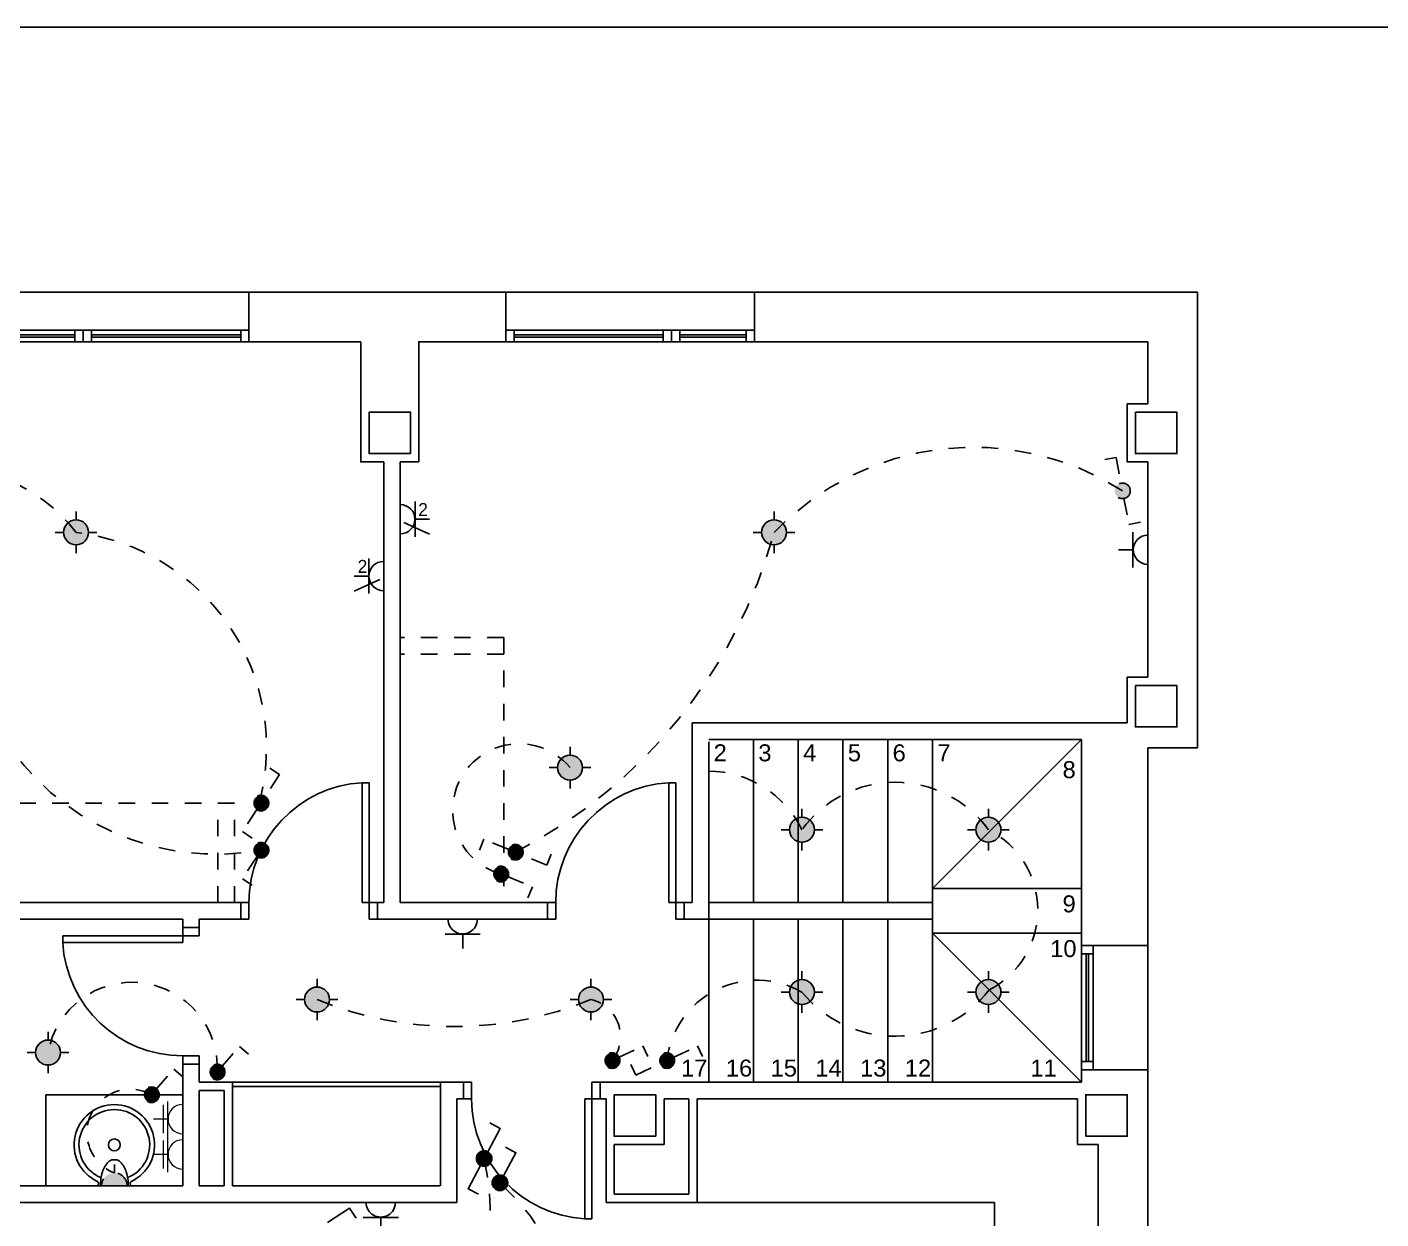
# Model space of a CAD drawing. Header units: millimetres. Extents: x 441156 to 441876, y 4514765 to 4515211.
# Drawn here: x 441377.67 to 441385.84, y 4515041.26 to 4515048.45 of the extents above; entities that cross this region are included whole.
import ezdxf
from ezdxf.enums import TextEntityAlignment as Align

# ---------------------------------------------------------------- set-up
doc = ezdxf.new("R2010")
doc.units = ezdxf.units.MM
for name, pattern in [('CONTINUA', [0]), ('CYPE_RAYAPUNTO', [0.4125, 0.2025, -0.105, 0, -0.105]), ('RAYITAS', [0.375, 0.25, -0.125])]:
    doc.linetypes.add(name, pattern=pattern)
doc.layers.add('01_cartela', color=6, linetype='Continuous', plot=False)
for name, color, linetype in [('01_eléctrico', 170, 'Continuous'), ('01_enchufes', 38, 'Continuous'), ('01_mono PRIMERA', 2, 'Continuous'), ('01_proyección', 4, 'RAYITAS')]:
    doc.layers.add(name, color=color, linetype=linetype)
doc.layers.add('INGIN ELECTRICIDAD FUERZA', color=38, linetype='Continuous', lineweight=5)
doc.styles.add('EBRA', font='')
doc.styles.add('NIEVES2', font='sanss___.ttf')
doc.styles.get('EBRA').set_extended_font_data('Century Gothic')

# ---------------------------------------------------------------- blocks, each defined once
blk = doc.blocks.new('A$C07944EAF')
at = {"layer": '01_mono PRIMERA', "color": 254}
for p, q in [((4.607269714586437, 13.10003397427499, -1.021176414017053e-06), (3.107269714586437, 13.10003397427499, -1.021176414017053e-06)), ((4.607269714586437, 13.10003827791661), (6.157284648041241, 13.10003827791661, 1.438961100834603e-06)), ((4.607269714586437, 13.10003397427499, -2.678213574602697e-06), (4.607269714586437, 12.80003827810287, -2.459287542234441e-06)), ((6.157284648041241, 13.10003397520632, 7.533789126540026e-08), (6.157284648041241, 12.8000382790342, 2.942639236336564e-07)), ((7.657284648041241, 13.10003397520632, 1.732375051851044e-06), (6.157284648041241, 13.10003397520632, 1.732375051851044e-06)), ((7.657284648041241, 13.10003827977926, 8.741367251627838e-07), (10.33227364625782, 13.10003827977926)), ((7.657284648041241, 13.10003397520632, 7.533789126540026e-08), (7.657284648041241, 12.8000382790342, 2.942639236336564e-07)), ((10.33227364625782, 13.10003827977926, -1.916821986469586e-06), (10.3322713234229, 10.35003799945116, 9.863872941551222e-06)), ((3.107269714586437, 12.87003397475928, -1.021176414017453e-06), (4.607269714586437, 12.87003397475928, -1.021176414017453e-06)), ((3.157269714574795, 12.84202888049185, -1.021176414919143e-06), (3.557269714598078, 12.84202888049185, -1.021176414919143e-06)), ((3.157269714574795, 12.82802888005972, -1.021176414919143e-06), (3.557269714598078, 12.82802888005972, -1.021176414919143e-06)), ((3.557269714598078, 12.87003397475928, -1.021176414017453e-06), (3.557269714598078, 12.80003397446126, -1.021176414017453e-06)), ((3.607269714586437, 12.87003397475928, -1.021176414017453e-06), (3.607269714586437, 12.80003397446126, -1.021176414017453e-06)), ((3.657269714574795, 12.87003397475928, -1.021176414017453e-06), (3.657269714574795, 12.80003397446126, -1.021176414017453e-06)), ((3.657269714574795, 12.84202888049185, -1.021176414919143e-06), (4.557269714539871, 12.84202888049185, -1.021176414919143e-06)), ((3.657269714574795, 12.82802888005972, -1.021176414919143e-06), (4.557269714539871, 12.82802888005972, -1.021176414919143e-06)), ((4.557269714539871, 12.87003397475928, -1.021176414017453e-06), (4.557269714539871, 12.80003397446126, -1.021176414017453e-06)), ((7.657284648041241, 12.8700339756906, 1.732375051850645e-06), (6.157284648041241, 12.8700339756906, 1.732375051850645e-06)), ((6.20728464826243, 12.87003397755325, 2.431835925575656e-07), (6.20728464826243, 12.80003397725523, 2.431835925575656e-07)), ((7.107284648052882, 12.84202888142318, 1.732375050948954e-06), (6.20728464826243, 12.84202888328582, 2.431835916558753e-07)), ((7.107284648052882, 12.82802888099104, 1.732375050948954e-06), (6.20728464826243, 12.82802888285369, 2.431835916558753e-07)), ((7.107284648052882, 12.8700339756906, 1.732375051850645e-06), (7.107284648052882, 12.80003397539258, 1.732375051850645e-06)), ((7.157284648041241, 12.8700339756906, 1.732375051850645e-06), (7.157284648041241, 12.80003397539258, 1.732375051850645e-06)), ((7.207284648029599, 12.8700339756906, 1.732375051850645e-06), (7.207284648029599, 12.80003397539258, 1.732375051850645e-06)), ((7.607284648169298, 12.84202888328582, 2.431835827740911e-07), (7.207284648029599, 12.84202888142318, 1.732375050948954e-06)), ((7.607284648169298, 12.82802888285369, 2.431835827740911e-07), (7.207284648029599, 12.82802888099104, 1.732375050948954e-06)), ((7.607284648169298, 12.87003397755325, 2.431835836757814e-07), (7.607284648169298, 12.80003397725523, 2.431835836757814e-07)), ((3.107269714586437, 12.80003397446126, -1.021176414017453e-06), (4.607269714586437, 12.80003397446126, -1.021176414017453e-06)), ((4.607269714586437, 12.80003827810287), (5.282284648215864, 12.80003827717155)), ((5.63228464772692, 12.80003827810287), (6.157284648099449, 12.80003827810287, 7.149776338086829e-06)), ((7.657284648041241, 12.80003397539258, 1.732375051850645e-06), (6.157284648041241, 12.80003397539258, 1.732375051850645e-06)), ((7.657284648041241, 12.80003827810287, 8.585201121736501e-07), (10.0322733928333, 12.80003827717155)), ((10.03227339294972, 12.80003827810287, -6.316543056808061e-07), (10.03227307612542, 12.42503799777478, 9.748051307307783e-07)), ((5.420232289761771, 12.07503827754408, -6.614019392096826e-06), (5.420232289761771, 9.41503827739507, -4.672847390337231e-06)), ((5.52023228968028, 12.07503827754408, -6.614019392296776e-06), (5.520232289738487, 9.415038278326392, -4.672847391015744e-06)), ((10.03227278048871, 12.07503799814731, 2.474166148951002e-06), (10.03227168240119, 10.77503799740225, 8.043221368602532e-06)), ((7.282284648215864, 10.50003827828914), (9.90727164404234, 10.50003827828914)), ((7.282284648274072, 9.415038278326392), (7.282284648215864, 10.50003827828914)), ((7.382284648250788, 10.40003827773035), (9.632284648250788, 10.40003827773035)), ((7.382284648250788, 9.315038277767599), (7.382284648250788, 10.3850382771343)), ((7.652284648211207, 9.415038278326392), (7.652284648211207, 10.40003827773035)), ((7.922284648288041, 9.415038278326392), (7.922284648229834, 10.40003827773035)), ((8.19228464824846, 9.415038278326392), (8.19228464824846, 10.40003827773035)), ((8.462284648325294, 9.415038278326392), (8.462284648267087, 10.40003827773035)), ((8.732284648227505, 9.50003827828914), (8.732284648227505, 10.40003827773035)), ((8.732284648227505, 9.50003827828914), (9.632284648250788, 10.40003827773035)), ((9.632284648250788, 9.15503827854991), (9.632284648250788, 10.40003827773035)), ((10.03228464821586, 10.35003799945116, 4.424621440790588e-06), (10.3322713234229, 10.35003799945116, 4.424621440790588e-06)), ((10.03228464821586, 10.35003799945116, 4.424621440790588e-06), (10.03228464833228, 9.155038277618587, -2.962976989783188e-07)), ((5.332284648308814, 10.13885363645295, -4.683827495385572e-06), (5.2908560768808, 10.13885363645295, -4.683827495385572e-06)), ((5.2908560768808, 10.13885363645295, -4.683827495385572e-06), (5.2908560768808, 9.415038277767167, -4.683827495385572e-06)), ((5.332284648308814, 10.13885363645295, -4.683827495385572e-06), (5.332284648308814, 9.315038277767599, -4.683827495385572e-06)), ((7.183626233646464, 10.13885363645295), (7.14219766221845, 10.13885363645295)), ((7.14219766221845, 10.13885363645295), (7.14219766221845, 9.415038277767167)), ((7.183626233646464, 10.13885363645295), (7.183626233646464, 9.315038277767599)), ((8.732284648227505, 9.50003827828914), (8.732284648227505, 8.330038278363645)), ((8.732284648227505, 9.50003827828914), (9.632284648250788, 9.50003827828914)), ((4.557284648297355, 9.41503827739507), (1.70728464826243, 9.41503827739507)), ((4.557284648297355, 9.41503827739507, -4.683793849428131e-06), (4.557284648297355, 9.315038277767599, -4.683793849428131e-06)), ((4.607284648308791, 9.415038277767621, -4.683793849428131e-06), (4.55728464830878, 9.415038277767621, -4.683793849428131e-06)), ((4.607284648308791, 9.415038277767621, -4.683793849428131e-06), (4.607284648308791, 9.315038277768053, -4.683793849428131e-06)), ((5.382284648308996, 9.415038277767167, -4.683827495385572e-06), (5.290856076880345, 9.415038277767167, -4.683827495385572e-06)), ((5.420232289703563, 9.41503827739507), (5.38228464772692, 9.41503827739507)), ((5.420232289761771, 9.41503827739507, -4.683793849428131e-06), (5.382284648308996, 9.41503827739507, -4.683793849428131e-06)), ((5.382284648308996, 9.41503827739507, -4.683827495385572e-06), (5.382284648308996, 9.315038277767599, -4.683827495385572e-06)), ((6.408602384384722, 9.41503827739507), (5.520232289796695, 9.415038278326392)), ((6.408602384384722, 9.41503827739507), (6.408602384384722, 9.315038277767599)), ((6.458626233646442, 9.415038277767621), (6.40862623364643, 9.415038277767621)), ((6.458626233646442, 9.415038277767621), (6.458626233646442, 9.315038277768053)), ((7.233626233646646, 9.415038277767167), (7.142197662217995, 9.415038277767167)), ((7.282284648215864, 9.41503827739507), (7.233626233646646, 9.41503827739507)), ((7.233626233646646, 9.41503827739507), (7.233626233646646, 9.315038277767599)), ((7.382284648250788, 9.415038278326392), (8.732284648285713, 9.415038278326392)), ((4.207284647796769, 9.315038277767599), (2.58228464826243, 9.315038276836276)), ((4.207284647738561, 9.315038277767599), (4.207284647738561, 9.264932150021195)), ((4.557284648297355, 9.315038277767599, -4.683793849428131e-06), (4.307284647715278, 9.315038277767599, 2.007340215498873e-06)), ((4.307284647715278, 9.315038277767599), (4.307284647715278, 9.264932150021195)), ((4.557284648308837, 9.315038277768508, -4.683793849428131e-06), (4.607284648308791, 9.315038277768053, -4.683793849428131e-06)), ((5.332284648308814, 9.315038277767599, -4.683827495385572e-06), (5.382284648308996, 9.315038277767599, -4.683827495385572e-06)), ((6.408626233635005, 9.315038277767599), (5.382284648308996, 9.315038277767599, -4.683827495385572e-06)), ((6.408626233646487, 9.315038277768508), (6.458626233646442, 9.315038277768053)), ((7.183626233646464, 9.315038277767599), (7.233626233646646, 9.315038277767599)), ((7.382284648250788, 9.315038277767599), (7.233602296677418, 9.315038277767599)), ((7.382284648192581, 9.315038277767599), (7.382284648250788, 8.330038278363645)), ((7.382284648192581, 9.315038277767599), (8.732284648169298, 9.315038278698921)), ((7.652284648211207, 9.315038277767599), (7.652284648211207, 8.330038278363645)), ((7.922284648229834, 9.315038277767599), (7.922284648229834, 8.330038278363645)), ((8.192284648190252, 9.315038277767599), (8.19228464824846, 8.330038278363645)), ((8.462284648208879, 9.315038277767599), (8.462284648267087, 8.330038278363645)), ((8.732284648169298, 9.315038277767599), (8.732284648227505, 9.230038277804852)), ((4.207284647738561, 9.264932150021195), (4.307284647715278, 9.264932150021195)), ((4.20728464771571, 9.264932150021195), (4.20728464771571, 9.173503578592545)), ((4.307284647715278, 9.214932150021014), (4.307284647715278, 9.264932150021195)), ((3.483469289029923, 9.214932150021014), (3.483469289029923, 9.173503578593)), ((3.483469289029923, 9.214932150021014), (4.307284647715278, 9.214932150021014)), ((3.483469289029923, 9.173503578593), (4.20728464771571, 9.173503578593)), ((8.732284648285713, 9.230038277804852), (9.632284648250788, 9.230038277804852)), ((8.732284648227505, 9.230038277804852), (9.632284648250788, 8.330038278363645)), ((9.632286175037734, 9.155038277618587), (9.632304496481083, 8.405038277618587)), ((9.632286175037734, 9.155038277618587), (10.03228464827407, 9.155038276687264)), ((9.702286175335757, 9.155038277618587), (9.702304496779107, 8.405038277618587)), ((10.03228464821586, 9.155038277618587), (10.03228464827407, 8.405038277618587)), ((9.632287572079804, 9.105041462928057), (9.702287571446504, 9.105041462928057)), ((9.660271930275485, 8.455035092309117), (9.660304501710925, 9.105041462928057)), ((9.674271930707619, 8.455035092309117), (9.674304502143059, 9.105041462928057)), ((4.207284647715255, 8.48993215002099), (4.207284647715255, 8.43993215002098)), ((4.207284647715255, 8.48993215002099), (4.307284647714823, 8.48993215002099)), ((4.207284647738561, 8.454932150430977), (4.207284647738561, 7.705038277432323)), ((4.207284647738561, 8.439932149834931), (4.307284647715278, 8.439932149834931)), ((4.307284647714368, 8.439932150021036), (4.307284647714823, 8.48993215002099)), ((4.307284647715278, 8.454932150430977), (4.307284647831693, 8.330038279294968)), ((9.632255000644363, 8.455035092309117), (9.702255000011064, 8.455035092309117)), ((9.63228464819258, 8.330038278363645), (9.632284648250788, 8.405038277618587)), ((9.632304496481083, 8.405038277618587), (10.03228464827407, 8.405038277618587)), ((10.03228464833228, 8.405038277618587, -3.259218350873459e-06), (10.03228464833228, 8.330038278363645, -3.555510413119575e-06)), ((4.207284647796769, 8.25503827817738), (3.382284648308996, 8.25503827817738)), ((3.382284648308996, 7.705038278363645, 4.533133926010171e-07), (3.382284648308996, 8.25503827817738)), ((4.307284647715278, 8.330038278363645), (4.507284647668712, 8.330038278363645)), ((4.307284647715278, 8.28003827854991), (4.307284647715278, 7.705038278363645)), ((4.30728464765707, 8.28003827854991), (4.307284647715278, 7.705038278363645)), ((4.307284647715278, 8.28003827854991), (4.457284647680353, 8.28003827854991)), ((4.457284647680353, 8.28003827854991), (4.457284647680353, 7.705038277432323)), ((5.762123109190725, 8.330038278363645), (4.507284647668712, 8.330038278363645)), ((4.507284647668712, 8.330038278363645), (4.507284647668712, 7.705038277432323)), ((5.762123109190725, 8.305038277991116), (4.507284647668712, 8.305038277991116)), ((5.901053037436213, 8.330038278363645), (5.762284648255445, 8.330038278363645)), ((5.762284648255445, 8.330038275569677, -6.994180563256531e-05), (5.762284648313653, 7.705038279294968)), ((5.901053037436213, 8.230038277804852, -4.471826895229335e-05), (5.901053037436213, 8.330038278363645, -4.471826895229335e-05)), ((5.901053037447696, 8.330038278362736, -4.471826895229335e-05), (5.95105303744765, 8.33003827836319, -4.471826895229335e-05)), ((5.95105303744765, 8.230038278363622, -4.471826895229335e-05), (5.95105303744765, 8.33003827836319, -4.471826895229335e-05)), ((6.676053037447673, 7.50622291967829, -4.471830259825079e-05), (6.676053037447673, 8.330038278363645, -4.471830259825079e-05)), ((6.676053037447673, 8.330038278363645, -4.471830259825079e-05), (6.726053037447855, 8.330038278363645, -4.471830259825079e-05)), ((9.63228464819258, 8.330038278363645), (6.726053037447855, 8.330038278363645)), ((6.726053037447855, 8.230038277804852, -4.471830259825079e-05), (6.726053037447855, 8.330038278363645, -4.471830259825079e-05)), ((10.0322697145748, 3.000038279220462), (10.03228249092354, 8.330038278363645)), ((5.901053037436213, 8.230038276873529, -4.546216339149808e-05), (5.862284648232162, 8.230038276873529, -4.546216339149808e-05)), ((5.862284648232162, 8.230038275942206, -6.644471388384131e-05), (5.86228464829037, 7.605038277804852)), ((5.95105303744765, 8.230038278363622, -4.471826895229335e-05), (5.901053037447639, 8.230038278363622, -4.471826895229335e-05)), ((6.726053037447855, 8.230038278364077, -4.471830259825079e-05), (6.634624466019204, 8.230038278364077, -4.471830259825079e-05)), ((6.634624466019659, 7.50622291967829, -4.471830259825079e-05), (6.634624466019659, 8.230038278364077, -4.471830259825079e-05)), ((6.762284648255445, 8.230038276873529, -4.546216339149808e-05), (6.726053037447855, 8.230038276873529, -4.546216339149808e-05)), ((6.762284648255445, 8.230038276873529, -4.546216342143573e-05), (6.762284648255445, 7.605038279667497)), ((7.262284648197237, 8.230038277804852), (7.112284648232162, 8.230038277804852)), ((7.112284648232162, 8.230038277804852, -5.768816601821901e-05), (7.112284648232162, 7.955037434585392, -3.768475353926748e-05)), ((7.262284648197237, 8.230038276873529), (7.262284648255445, 7.655038275755942)), ((9.607284463534597, 8.230038276873529), (7.312284648127388, 8.230038278736174)), ((7.312284648185596, 8.230038277804852), (7.312284648127388, 7.605038278736174)), ((7.112284648173954, 7.955037434585392), (6.812284648243804, 7.955037438310683)), ((6.812284648243804, 7.955037438310683), (6.812284648243804, 7.655038279481232)), ((9.732280080206692, 7.955038097687066), (9.7322800802649, 6.630038098432124)), ((3.779664648111087, 7.861809755692208), (3.809904648111093, 7.861953208464429)), ((1.83228464826243, 7.705038277432323), (4.207284647796769, 7.705038277432323)), ((3.698101572896928, 7.707424012778215), (3.698841648385283, 7.721897866825462)), ((3.888786075002454, 7.705038277432323), (3.700783221219726, 7.705038277432323)), ((3.891467723325253, 7.707424012778215), (3.890727647836897, 7.721897866825462)), ((4.457284647680353, 7.705038277432323), (4.307284647715278, 7.705038277432323)), ((5.762123109190725, 7.705038277432323), (4.507284647610504, 7.705038277432323)), ((5.862123109167442, 7.605038277804852), (2.307284648297355, 7.605038277804852)), ((6.762284648197237, 7.605038277804852), (7.312284648069181, 7.605038277804852)), ((6.812284648243804, 7.655038279481232), (7.262284648197237, 7.655038274824619)), ((7.312284648185596, 7.605038280598819), (9.107280080206692, 7.605038280598819, 2.416490554286609e-05)), ((9.107280080206692, 7.605038100853562, 2.447961101188128e-05), (9.1072800802649, 6.630038100294769)), ((6.676053037447673, 7.50622291967829, -4.471830259825079e-05), (6.634624466019659, 7.50622291967829, -4.471830259825079e-05))]:
    blk.add_line(p, q, dxfattribs=at)
at = {"layer": '01_mono PRIMERA', "color": 254, "elevation": 2.753568302030718e-06}
for points in [[(5.420232289761771, 12.07503827754408), (5.282284647750203, 12.07503827754408), (5.282284648215864, 12.8000382790342), (5.282284648215864, 12.8000382790342)], [(5.63228464772692, 12.8000382790342), (5.63228464772692, 12.8000382790342), (5.63228464772692, 12.07503827754408), (5.52023228968028, 12.07503827754408)]]:
    blk.add_lwpolyline(points, dxfattribs=at)
at = {"layer": '01_mono PRIMERA', "color": 254}
for points in [[(10.03227278048871, 12.07503799814731), (9.90727182867704, 12.07503799814731), (9.90727182867704, 12.42503799777478), (10.03227307612542, 12.42503799777478)], [(9.90727164404234, 10.50003827828914), (9.90727164404234, 10.77503799740225), (10.03227168240119, 10.77503799740225)], [(9.607284463592805, 8.230038277804852), (9.607284463592805, 7.955038277432323)], [(9.607284463592805, 7.955038277432323), (9.732280080206692, 7.955038277432323)]]:
    blk.add_lwpolyline(points, dxfattribs=at)
for points in [[(5.582284647738561, 12.12503827735782), (5.332284647738561, 12.12503827735782), (5.332284647738561, 12.37503827735782), (5.582284647738561, 12.37503827735782), (5.582284647738561, 12.12503827735782)], [(9.957271828665398, 12.37503799796104), (10.2072718286654, 12.37503799796104), (10.2072718286654, 12.12503799796104), (9.957271828665398, 12.12503799796104), (9.957271828665398, 12.37503799796104)], [(9.957271644030698, 10.72503799758852), (10.2072716440307, 10.72503799758852), (10.2072716440307, 10.47503799758852), (9.957271644030698, 10.47503799758852), (9.957271644030698, 10.72503799758852)], [(7.06212306098314, 8.005037438124418), (6.81212306098314, 8.005037438124418), (6.81212306098314, 8.255037438124418), (7.06212306098314, 8.255037438124418), (7.06212306098314, 8.005037438124418)], [(9.657284463581163, 8.005038277246058), (9.907284463581163, 8.005038277246058), (9.907284463581163, 8.255038277246058), (9.657284463581163, 8.255038277246058), (9.657284463581163, 8.005038277246058)]]:
    blk.add_lwpolyline(points, close=True, dxfattribs=at)
blk.add_circle((3.79478464811109, 7.952538277432315), 0.03600000000000007, dxfattribs=at)
for centre, radius, start, end in [((5.332284648308814, 9.415038277767167, -4.683827495385572e-06), 0.725, 93.27582895975435, 179.9999999999641), ((7.183626233646464, 9.415038277767167), 0.725, 93.27582895975435, 179.9999999999641), ((4.20728464771571, 9.214932150021014), 0.725, 183.2758289597542, 269.999999999964), ((3.79478464811109, 7.952538277432315), 0.2430000000000002, 294.8749090207926, 245.1250909792056), ((6.676053037447673, 8.230038278364077, -4.471830259825079e-05), 0.725, 180.0000000000359, 266.7241710402457), ((3.79478464811109, 7.952538277432315), 0.2133000000000005, 292.0656206977174, 248.05639185334), ((3.860462360189459, 7.747389728119653), 0.1434911203476843, 134.3044326241193, 163.1835469869175), ((3.795009648130129, 7.814451233984625), 0.04978251303331398, 107.953242904187, 134.3044326241193), ((3.795009648130126, 7.814451233984625), 0.04978251303331883, 45.69556737587129, 72.59035344194876), ((3.729556936070768, 7.74738972811964), 0.1434911203477202, 16.81645301308335, 45.69556737587129), ((3.990634060829692, 7.708047783695962), 0.2794781058963293, 163.1835469869183, 180.616990513012), ((3.599385235430663, 7.708047783695974), 0.2794781058962322, 359.3830094869832, 16.81645301308335), ((3.686065113943709, 7.721052387322004), 0.01280447843246638, 3.785993928778844, 59.47091317795532), ((3.700783221219726, 7.707738277432322), 0.002700000000000032, 186.684053612227, 269.9999999999991), ((3.888786075002454, 7.707738277432322), 0.002700000000000028, 269.9999999999989, 353.3159463877795), ((3.903504182278471, 7.721052387322004), 0.01280447843246638, 120.5290868220515, 176.2140060712333)]:
    blk.add_arc(centre, radius, start, end, dxfattribs=at)
at = {"layer": '01_proyección', "color": 120, "ltscale": 0.25}
for p, q in [((6.14523228991311, 11.01503827702254, -4.683793849428131e-06), (5.520232289738487, 11.01503827702254, -4.683793849428131e-06)), ((6.145232289854903, 11.01503827702254, -5.851416105909317e-06), (6.145232289738487, 9.41503827739507, -4.683793849428131e-06)), ((6.14523228991311, 10.91503827739507, -4.683793849428131e-06), (5.520232289738487, 10.91503827739507, -4.683793849428131e-06)), ((4.520232289796695, 10.01503827702254), (1.70728464826243, 10.01503827702254)), ((4.420232289761771, 9.41503827739507, -4.683793860494092e-06), (4.420232289819978, 10.01503827702254, -4.683793860494092e-06)), ((4.52023228968028, 9.41503827739507, -4.683793849428131e-06), (4.520232289738487, 10.01503827702254, -4.683793849428131e-06))]:
    blk.add_line(p, q, dxfattribs=at)
at = {"layer": '01_mono PRIMERA', "color": 254, "style": 'NIEVES2'}
for s, p in [('2', (7.451186826976482, 10.26785727962852, 8.670685832152122e-07)), ('3', (7.721186826995108, 10.26785727962852, 8.670685832152122e-07)), ('4', (7.991186826955527, 10.26785727962852, 8.670685832152122e-07)), ('5', (8.261186826974154, 10.26785727962852, 8.670685832152122e-07)), ('6', (8.53118682699278, 10.26785727962852, 8.670685832152122e-07)), ('7', (8.801186827011406, 10.26785727962852, 8.670685832152122e-07)), ('8', (9.557167788036168, 10.16645074822009, 8.670685832152122e-07)), ('9', (9.557167788036168, 9.356125969439745, 8.670685832152122e-07)), ('10', (9.522167922055814, 9.086125968955457, 8.670685832152122e-07)), ('17', (7.294784798228648, 8.365016624331474, 8.670685832152122e-07)), ('16', (7.564784798189066, 8.365016624331474, 8.670685832152122e-07)), ('15', (7.834784798207693, 8.365016624331474, 8.670685832152122e-07)), ('14', (8.10478479822632, 8.365016624331474, 8.670685832152122e-07)), ('13', (8.374784798244946, 8.365016624331474, 8.670685832152122e-07)), ('12', (8.644784798205364, 8.365016624331474, 8.670685832152122e-07)), ('11', (9.403099622752052, 8.365016624331474, 8.670685832152122e-07))]:
    blk.add_text(s, height=0.1025611646689943, dxfattribs=at).set_placement(p, align=Align.CENTER)
blk = doc.blocks.new('Tabla de simbolos_Salida para lampara incandescente_ vapor de mercurio o similar_ empotrada en techo')
at = {"layer": '01_eléctrico'}
h = blk.add_hatch(color=170, dxfattribs=at)
edge = h.paths.add_edge_path()
edge.add_arc((0, 0), 0.0825, 0, 360)
at = {"layer": '01_eléctrico', "color": 170}
for p, q in [((0, 0.0825), (0, 0.1375)), ((-0.1375, 0), (-0.0825, 0)), ((0.0825, 0), (0.1375, 0)), ((0, -0.0825), (0, -0.1375))]:
    blk.add_line(p, q, dxfattribs=at)
blk.add_circle((0, 0), 0.0825, dxfattribs=at)

msp = doc.modelspace()

# ---------------------------------------------------------------- hatches: boundary and pattern name
at = {"layer": '01_eléctrico', "linetype": 'CYPE_RAYAPUNTO', "ltscale": 0.5}
h = msp.add_hatch(color=170, dxfattribs=at)
h.dxf.hatch_style = 1
edge = h.paths.add_edge_path()
edge.add_arc((441384.2799172162, 4515045.653498972), 0.04703331445313395, 129.5430179117085, 489.5430179117084, ccw=False)
h = msp.add_hatch(color=170, dxfattribs=at)
h.dxf.hatch_style = 1
edge = h.paths.add_edge_path()
edge.add_arc((441379.080328592, 4515043.768626105), 0.04703331445313395, 85.80380185106202, 445.80380185106196, ccw=False)
h = msp.add_hatch(color=170, dxfattribs=at)
h.dxf.hatch_style = 1
edge = h.paths.add_edge_path()
edge.add_arc((441379.080328592, 4515043.484130701), 0.04703331445313395, 85.80380185106202, 445.80380185106196, ccw=False)
h = msp.add_hatch(color=170, dxfattribs=at)
h.dxf.hatch_style = 1
edge = h.paths.add_edge_path()
edge.add_arc((441380.6154093252, 4515043.472264601), 0.04703331445313395, 6.6957501862165145, 366.69575018621646, ccw=False)
h = msp.add_hatch(color=170, dxfattribs=at)
h.dxf.hatch_style = 1
edge = h.paths.add_edge_path()
edge.add_arc((441380.5276127455, 4515043.340357825), 0.04703331445313395, 6.6957501862165145, 366.69575018621646, ccw=False)
h = msp.add_hatch(color=170, dxfattribs=at)
h.dxf.hatch_style = 1
edge = h.paths.add_edge_path()
edge.add_arc((441381.1991287505, 4515042.214286015), 0.04703331445313395, 176.4800071017966, 536.4800071017966)
h = msp.add_hatch(color=170, dxfattribs=at)
h.dxf.hatch_style = 1
edge = h.paths.add_edge_path()
edge.add_arc((441381.5294740321, 4515042.214286015), 0.04703331445313395, 176.4800071017966, 536.4800071017966)
h = msp.add_hatch(color=170, dxfattribs=at)
h.dxf.hatch_style = 1
edge = h.paths.add_edge_path()
edge.add_arc((441378.8159173473, 4515042.145311196), 0.04703331445313395, 99.97054944239149, 459.9705494423915)
h = msp.add_hatch(color=170, dxfattribs=at)
h.dxf.hatch_style = 1
edge = h.paths.add_edge_path()
edge.add_arc((441378.4194876953, 4515042.007991475), 0.04703331445313395, 99.97054944239149, 459.9705494423915)
at = {"layer": '01_eléctrico', "linetype": 'CONTINUA', "ltscale": 0.25}
h = msp.add_hatch(color=170, dxfattribs=at)
h.dxf.hatch_style = 1
edge = h.paths.add_edge_path()
edge.add_arc((441380.4272188859, 4515041.622816294), 0.04703331445313395, -89.13121425271089, 270.86878574728905, ccw=False)
at = {"layer": '01_eléctrico', "linetype": 'CYPE_RAYAPUNTO', "ltscale": 0.25}
msp.add_hatch(color=170, dxfattribs=at).paths.add_polyline_path([(441378.1178359693, 4515041.458638656), (441378.2729329705, 4515041.45814278, 1)])
at = {"layer": '01_eléctrico', "linetype": 'CONTINUA', "ltscale": 0.25}
h = msp.add_hatch(color=170, dxfattribs=at)
h.dxf.hatch_style = 1
edge = h.paths.add_edge_path()
edge.add_arc((441380.5221738152, 4515041.476425162), 0.04703331445313395, -89.13121425271089, 270.86878574728905, ccw=False)

# ---------------------------------------------------------------- linework, layer by layer
at = {"layer": '01_cartela', "color": 3}
msp.add_lwpolyline([(441363.371822675, 4515048.452991476), (441363.371822675, 4515026.917967464), (441394.0098107352, 4515026.917967464), (441394.0098107352, 4515048.452991476)], close=True, dxfattribs=at)
at = {"layer": '01_eléctrico', "color": 170, "linetype": 'CYPE_RAYAPUNTO', "ltscale": 0.25}
msp.add_line((441378.195632408, 4515041.535939218, -4.424621440790588e-06), (441378.1957977, 4515041.587638219, -4.424621440790588e-06), dxfattribs=at)
at = {"layer": '01_eléctrico'}
msp.add_line((441378.0661224952, 4515041.458404704, -4.424621440790588e-06), (441378.3246174972, 4515041.457578245, -4.424621440790588e-06), dxfattribs=at)
msp.add_line((441378.0661224952, 4515041.458404704, -4.424621440790588e-06), (441378.3246174972, 4515041.457578245, -4.424621440790588e-06), dxfattribs=at)
at = {"layer": '01_eléctrico', "color": 170, "linetype": 'CYPE_RAYAPUNTO', "ltscale": 0.5}
for points, elevation in [([(441384.1723995142, 4515045.842599062), (441384.2417235371, 4515045.855694038), (441384.2711872324, 4515045.699714987)], 7.008041311706847e-07), ([(441384.2886471998, 4515045.607282956), (441384.3181108949, 4515045.451303905), (441384.3874349177, 4515045.464398881)], 7.008041311706847e-07), ([(441379.1333871551, 4515043.97958508), (441379.1925269191, 4515043.941117083), (441379.1059739239, 4515043.808052614)], -3.893884104203941e-06), ([(441379.0546832597, 4515043.729199596), (441378.9681302641, 4515043.596135128), (441379.027270028, 4515043.557667131)], -3.893884104203941e-06), ([(441380.5718471979, 4515043.489998007), (441380.4248250167, 4515043.549848252), (441380.3982249082, 4515043.48450506)], -3.893884104203941e-06), ([(441379.0546832597, 4515043.444704192), (441378.9681302641, 4515043.311639724), (441379.027270028, 4515043.273171726)], -3.893884104203941e-06), ([(441380.8325937449, 4515043.460024143), (441380.8059936355, 4515043.394680951), (441380.6589714543, 4515043.454531196)], -3.893884104203941e-06), ([(441380.571174874, 4515043.32262442), (441380.7181970548, 4515043.262774175), (441380.6915969463, 4515043.197430982)], -4.424621440790588e-06), ([(441378.8468626032, 4515042.180730454), (441378.951302842, 4515042.300270448), (441379.0044317285, 4515042.253852564)], -4.424621440790584e-06), ([(441381.2416415662, 4515042.234405489), (441381.3851223186, 4515042.302308709), (441381.4153015277, 4515042.238539486)], -4.424621440790588e-06), ([(441381.5719868478, 4515042.234405489), (441381.7154676003, 4515042.302308709), (441381.7456468094, 4515042.238539486)], -4.424621440790588e-06), ([(441381.3133012552, 4515042.190032546), (441381.3434804644, 4515042.126263322), (441381.4869612166, 4515042.194166543)], -4.424621440790588e-06), ([(441378.4504329512, 4515042.043410732), (441378.5548731899, 4515042.162950727), (441378.6080020764, 4515042.116532843)], -4.424621440790584e-06)]:
    msp.add_lwpolyline(points, dxfattribs=dict(at, elevation=elevation))
at = {"layer": '01_eléctrico', "color": 170, "linetype": 'CONTINUA', "ltscale": 0.25}
for points, elevation in [([(441380.4492832867, 4515041.664352962), (441380.5237506402, 4515041.804539221), (441380.4614456373, 4515041.837635823)], -3.893884104203941e-06), ([(441380.5442382165, 4515041.517961831), (441380.6187055705, 4515041.658148088), (441380.5564005671, 4515041.691244691)], -3.893884104203941e-06), ([(441380.3929921358, 4515041.407996765), (441380.330687132, 4515041.441093367), (441380.4051544855, 4515041.581279625)], -3.893884104203941e-06), ([(441379.6539744667, 4515041.263700982), (441379.615506469, 4515041.322840746), (441379.4824420006, 4515041.23628775)], -4.424621440790588e-06)]:
    msp.add_lwpolyline(points, dxfattribs=dict(at, elevation=elevation))
at = {"layer": '01_eléctrico', "color": 170, "linetype": 'CYPE_RAYAPUNTO', "ltscale": 0.5}
for centre, radius in [((441384.2799172162, 4515045.653498972, 7.008041311706847e-07), 0.04703331445313395), ((441379.080328592, 4515043.768626105, -3.893884104203941e-06), 0.04703331445313395), ((441379.080328592, 4515043.484130701, -3.893884104203941e-06), 0.04703331445313395), ((441380.6154093252, 4515043.472264601, -3.893884104203941e-06), 0.04703331445313395), ((441380.5276127455, 4515043.340357825, -4.424621440790588e-06), 0.04703331445313395), ((441381.1991287505, 4515042.214286015, -4.424621440790588e-06), 0.04703331445313395), ((441381.5294740321, 4515042.214286015, -4.424621440790588e-06), 0.04703331445313395), ((441378.8159173473, 4515042.145311196, -4.424621440617682e-06), 0.0470333144531242), ((441378.4194876953, 4515042.007991475, -4.424621433685161e-06), 0.0470333144531242)]:
    msp.add_circle(centre, radius, dxfattribs=at)
at = {"layer": '01_eléctrico', "color": 170, "linetype": 'CONTINUA', "ltscale": 0.25}
for centre in [(441380.4272188859, 4515041.622816294, -3.893884104203941e-06), (441380.5221738152, 4515041.476425162, -3.893884104203941e-06)]:
    msp.add_circle(centre, 0.04703331445313395, dxfattribs=at)
at = {"layer": '01_eléctrico', "color": 170, "linetype": 'CYPE_RAYAPUNTO', "ltscale": 0.25}
for centre, radius, start, end in [((441383.3809799952, 4515044.247105717, -5.826229692473817e-06), 1.669140531942072, 57.41413502320498, 136.1713845449009), ((441377.173572859, 4515044.797411636, -4.277489540779008e-06), 0.996014884052883, 37.44523213384249, 157.2244248887379), ((441377.8056268694, 4515044.104970805, -4.041015999045605e-06), 1.307688313920927, 345.0956858768439, 83.02869992377948), ((441379.2005374843, 4515046.21325509, -7.758575280743692e-06), 3.084621724892567, 297.3023298791852, 344.7709493192925), ((441378.8098972486, 4515044.982091415, -3.21601487277563e-06), 1.522175880224171, 211.6663682188976, 280.2335512884514), ((441380.638226093, 4515043.725768126, -1.455928797531334e-05), 0.40096933721503, 39.90404486474622, 253.9864396701294), ((441381.7784043676, 4515043.330912131, -4.424621440790588e-06), 0.630770974662083, 26.05737195993739, 89.5943634295144), ((441382.9078699955, 4515043.197161233, -4.424621440790588e-06), 0.6968042247438404, 36.12806522441377, 143.8719347642979), ((441378.3019501814, 4515042.172120634, -4.424621440617682e-06), 0.5146659048878834, 357.0140567514383, 169.830385202709), ((441382.0738113387, 4515042.15195321, -4.424621440790588e-06), 0.5478945902333938, 60.32528620039659, 173.467436715556), ((441380.2453699954, 4515044.593631097, -4.424621440790588e-06), 2.173946946312971, 247.6502371792501, 292.3497628207498), ((441381.0191563045, 4515042.358506421, -4.424621440790588e-06), 0.2306287202669673, 321.2931583003718, 76.74549275169574), ((441382.9052448788, 4515043.083773756, -4.424621440790588e-06), 0.7221801286364751, 219.1327983720352, 322.1342918589358), ((441378.2917761642, 4515041.779450336, -4.424621433685161e-06), 0.2618039098094495, 60.80301727990729, 248.4547600629), ((441379.0558347962, 4515041.306961794, -3.893884104203941e-06), 1.407287599132607, 246.0865094074385, 12.97007030498621), ((441378.1953844694, 4515041.458390717, -4.424621440790588e-06), 0.07754889695713053, 359.8168146546857, 179.8168146546858), ((441379.5970204566, 4515040.445779948, -3.893884104203941e-06), 1.384968697847799, 320.131967733744, 48.08742775012283)]:
    msp.add_arc(centre, radius, start, end, dxfattribs=at)
at = {"layer": '01_eléctrico', "color": 170, "linetype": 'CYPE_RAYAPUNTO', "ltscale": 0.5}
msp.add_arc((441383.2244425642, 4515043.123035495, -4.424621440790588e-06), 0.5438887525527613, 297.4749075879041, 63.08075836683949, dxfattribs=at)
at = {"layer": '01_enchufes'}
for p, q in [((441380.0111610364, 4515045.588569328, -1.085099187392302e-05), (441380.0111610379, 4515045.375996624, -1.085099187392302e-05)), ((441379.9432157855, 4515045.462254645, -1.085099187392302e-05), (441380.0983891757, 4515045.39134482, -1.085099187392302e-05)), ((441380.0093895982, 4515045.482282975, -1.085099187392302e-05), (441380.0979615577, 4515045.482282977, -1.085099187392302e-05)), ((441384.3425142072, 4515045.403958669, 7.008041311706847e-07), (441384.3425142056, 4515045.191385965, 7.008041311706847e-07)), ((441384.3442856453, 4515045.297672316, 7.008041311706847e-07), (441384.2557136858, 4515045.297672317, 7.008041311706847e-07)), ((441379.7304742383, 4515045.245459699, -1.060060285240638e-05), (441379.7304742368, 4515045.032886995, -1.060060285240638e-05)), ((441379.7984194892, 4515045.119145016, -1.060060285240638e-05), (441379.6432460991, 4515045.048235191, -1.060060285240638e-05)), ((441379.7322456766, 4515045.139173346, -1.060060285240638e-05), (441379.643673717, 4515045.139173348, -1.060060285240638e-05)), ((441380.1913523088, 4515042.977648078, -6.355015031545008e-06), (441380.4039250134, 4515042.977648077, -6.355015031545008e-06)), ((441380.2976386625, 4515042.979419516, -6.355015031545008e-06), (441380.2976386603, 4515042.890847556, -6.355015031545008e-06)), ((441379.803120909, 4515041.269419447, -4.424621440790588e-06), (441379.8031209109, 4515041.180847486, -4.424621440790588e-06)), ((441379.9094072625, 4515041.267648008, -4.424621440790588e-06), (441379.6968345584, 4515041.267648007, -4.424621440790588e-06))]:
    msp.add_line(p, q, dxfattribs=at)
for centre, start, end in [((441379.9208176379, 4515045.482282975, -1.085099187392302e-05), 270.0000003201651, 90.00000032016511), ((441384.4328576056, 4515045.297672316, 7.008041311706847e-07), 89.99999967983489, 269.9999996798348), ((441379.8208176368, 4515045.139173346, -1.060060285240638e-05), 89.99999967983489, 269.9999996798348), ((441380.2976386625, 4515043.067991477, -6.355015031545008e-06), 179.9999996798349, 359.9999996798349), ((441379.803120909, 4515041.357991407, -4.424621440790588e-06), 180.0000003201651, 3.201651173443477e-07)]:
    msp.add_arc(centre, 0.08857196028703604, start, end, dxfattribs=at)
at = {"layer": 'INGIN ELECTRICIDAD FUERZA'}
for p, q in [((441378.4928199948, 4515041.776248693, -4.42462144401851e-06), (441378.4928199952, 4515041.946168693, -4.42462144401851e-06)), ((441378.5175999948, 4515041.755008692, -4.42462144401851e-06), (441378.5175999952, 4515041.967408692, -4.42462144401851e-06)), ((441378.519369995, 4515041.861208692, -4.42462144401851e-06), (441378.430869995, 4515041.861208692, -4.42462144401851e-06)), ((441378.4928199948, 4515041.562904885, -4.42462144401851e-06), (441378.4928199952, 4515041.732824885, -4.42462144401851e-06)), ((441378.5175999948, 4515041.541664885, -4.42462144401851e-06), (441378.5175999952, 4515041.754064885, -4.42462144401851e-06)), ((441378.519369995, 4515041.647864885, -4.42462144401851e-06), (441378.430869995, 4515041.647864886, -4.42462144401851e-06))]:
    msp.add_line(p, q, dxfattribs=at)
for centre in [(441378.607869995, 4515041.861208692, -4.42462144401851e-06), (441378.607869995, 4515041.647864885, -4.42462144401851e-06)]:
    msp.add_arc(centre, 0.08850000000003842, 89.99999987326798, 269.9999998732679, dxfattribs=at)

# ---------------------------------------------------------------- block references
at = {"layer": '01_eléctrico', "color": 170, "linetype": 'CYPE_RAYAPUNTO', "ltscale": 0.5, "xscale": 0.9132104347832198, "yscale": 0.9132104347832198, "zscale": 0.9132104347832198, "rotation": 179.9999999999695}
msp.add_blockref('Tabla de simbolos_Salida para lampara incandescente_ vapor de mercurio o similar_ empotrada en techo', (441377.9643438165, 4515045.402991476, -4.424621440790588e-06), dxfattribs=at)
at = {"layer": '01_eléctrico', "color": 170, "linetype": 'CYPE_RAYAPUNTO', "ltscale": 0.25, "yscale": 0.9132104347832198, "zscale": 0.9132104347832198}
for p, xscale, rotation in [((441382.1768378826, 4515045.402991476), 0.9132104347832198, 179.9999999999695), ((441380.9458176373, 4515043.982991475, -9.783860272172262e-06), 0.9132104347832198, 179.9999999999695), ((441382.3450604008, 4515042.627991474, -4.424621440790588e-06), -0.9132104347832198, 180), ((441383.4706795905, 4515042.627991474, -4.424621440790588e-06), -0.9132104347832198, 180), ((441379.4187058336, 4515042.582991475, -4.424621440790588e-06), 0.9132104347832198, 179.9999999999695), ((441381.0720341571, 4515042.582991475, -4.424621440790588e-06), -0.9132104347832198, 180), ((441377.7953699954, 4515042.262991474, -4.424621440790588e-06), 0.9132104347832198, 179.9999999999695)]:
    msp.add_blockref('Tabla de simbolos_Salida para lampara incandescente_ vapor de mercurio o similar_ empotrada en techo', p, dxfattribs=dict(at, xscale=xscale, rotation=rotation))
at = {"layer": '01_eléctrico', "color": 170, "linetype": 'CYPE_RAYAPUNTO', "ltscale": 0.25, "xscale": 0.9132104347832198, "yscale": 0.9132104347832198, "zscale": 0.9132104347832198}
for p in [(441382.3450604008, 4515043.607991475, -4.424621440790588e-06), (441383.4706795905, 4515043.607991475, -4.424621440790588e-06)]:
    msp.add_blockref('Tabla de simbolos_Salida para lampara incandescente_ vapor de mercurio o similar_ empotrada en techo', p, dxfattribs=at)
at = {"layer": '01_mono PRIMERA'}
msp.add_blockref('A$C07944EAF', (441374.4005853474, 4515033.752953197, -4.424621440790588e-06), dxfattribs=at)

# ---------------------------------------------------------------- texts
at = {"layer": '01_enchufes', "style": 'EBRA'}
for p in [(441380.0293808468, 4515045.501476312, -1.085099187392302e-05), (441379.6636649657, 4515045.15836668, -1.060060285240638e-05)]:
    msp.add_text('2', height=0.07830029197710134, rotation=359.9999999999695, dxfattribs=at).set_placement(p)

doc.saveas('drawing.dxf')
